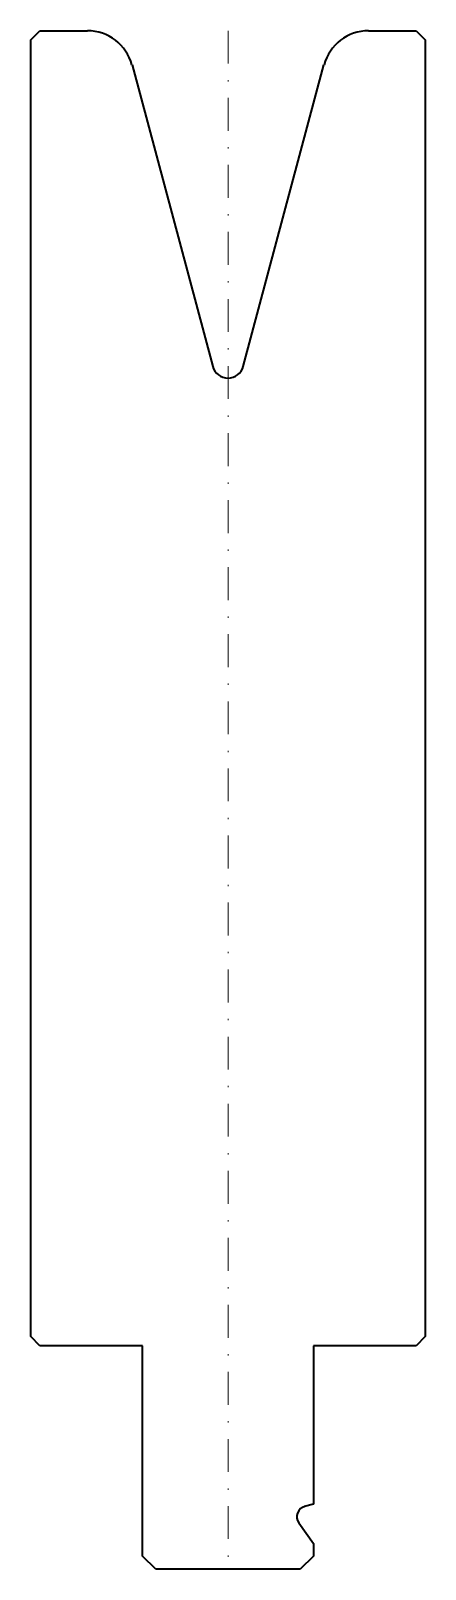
# Model space of a CAD drawing. Header units: millimetres. Extents: x -15 to 15, y -117 to 0.
import ezdxf

# ---------------------------------------------------------------- set-up
doc = ezdxf.new("R2010")
doc.units = ezdxf.units.MM
doc.header["$LTSCALE"] = 5
doc.linetypes.add('AUSGEZOGEN', pattern=[0])
doc.linetypes.add('DASHDOT', pattern=[1, 0.5, -0.25, 0, -0.25])
doc.layers.add('2', color=7, linetype='Continuous')
doc.layers.add('5', color=3, linetype='Continuous', true_color=0x00ff00)

msp = doc.modelspace()

# ---------------------------------------------------------------- linework, layer by layer
at = {"layer": '2', "color": 7, "linetype": 'AUSGEZOGEN', "lineweight": 35}
for p, q in [((-15, -0.7), (-14.3, 0)), ((-14.3, 0), (-10.69, 0)), ((10.69, 0), (14.3, 0)), ((14.3, 0), (15, -0.7)), ((-15, -99.3), (-15, -0.7)), ((15, -0.7), (15, -99.3)), ((-7.3, -2.59), (-1.16, -25.53)), ((1.16, -25.53), (7.3, -2.59)), ((-14.3, -100), (-15, -99.3)), ((15, -99.3), (14.3, -100)), ((-6.5, -100), (-14.3, -100)), ((-6.5, -116), (-6.5, -100)), ((14.3, -100), (6.5, -100)), ((6.5, -100), (6.5, -112.05)), ((6.5, -112.05), (5.83, -112.23)), ((5.39, -113.46), (6.5, -115.05)), ((6.5, -115.05), (6.5, -116)), ((-5.5, -117), (-6.5, -116)), ((5.5, -117), (-5.5, -117)), ((6.5, -116), (5.5, -117))]:
    msp.add_line(p, q, dxfattribs=at)
for centre, radius, start, end in [((-10.69, -3.5), 3.5, 15, 90), ((10.69, -3.5), 3.5, 90, 165), ((0, -25.22), 1.2, 195, 345), ((6.04, -113), 0.8, 105, 215)]:
    msp.add_arc(centre, radius, start, end, dxfattribs=at)
at = {"layer": '5', "color": 3, "linetype": 'DASHDOT', "lineweight": 18, "true_color": 0x00ff00}
msp.add_line((0, 0), (0, -117), dxfattribs=at)

doc.saveas('drawing.dxf')
